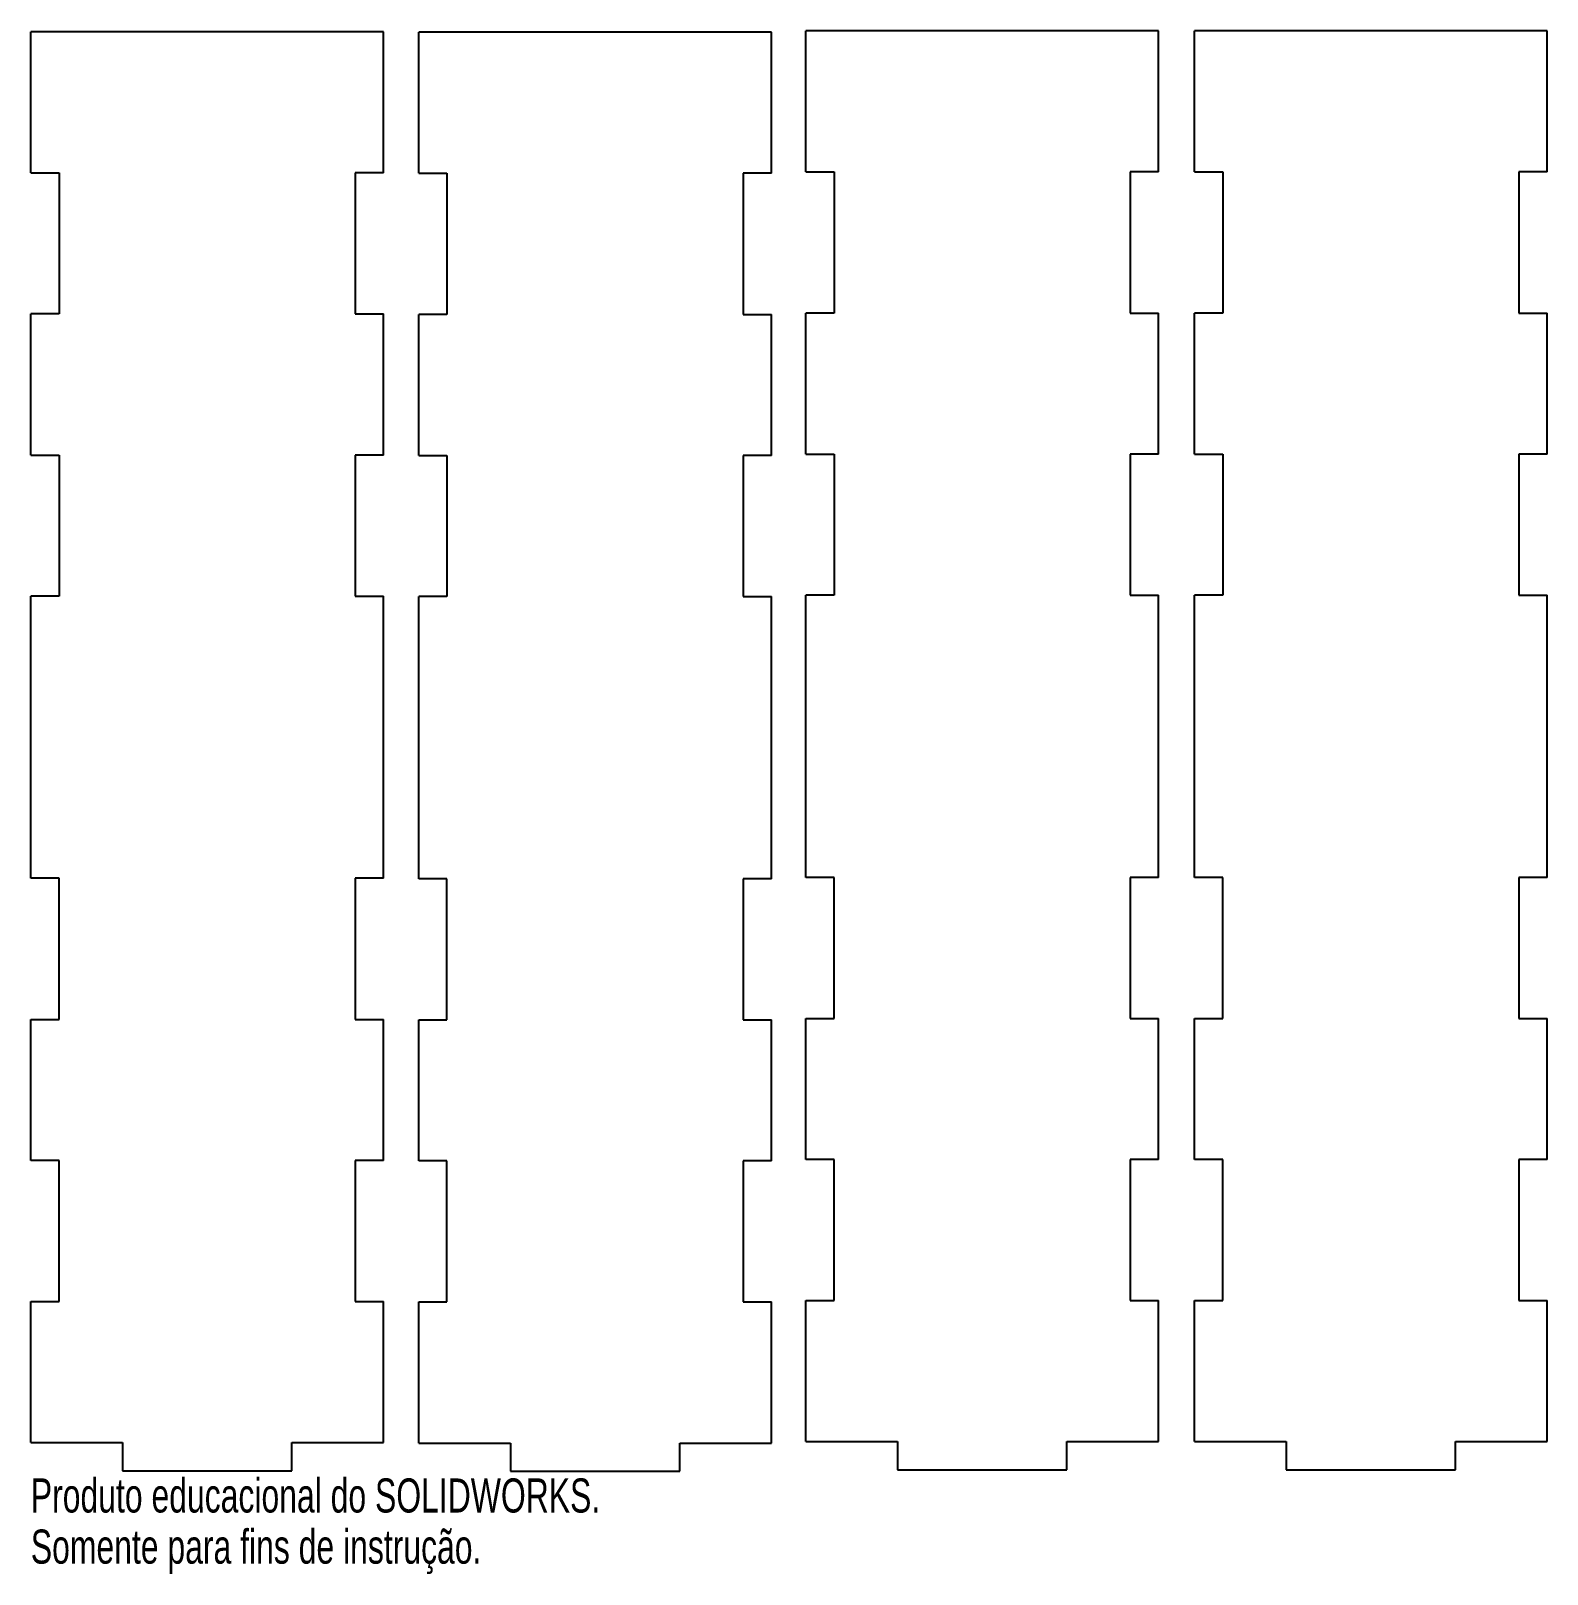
# Model space of a CAD drawing. Header units: millimetres. Extents: x -144 to 71, y -123 to 95.
import ezdxf

# ---------------------------------------------------------------- set-up
doc = ezdxf.new("R2010")
doc.units = ezdxf.units.MM
doc.styles.add('SLDTEXTSTYLE0', font='TXT', dxfattribs={"width": 0.7})

msp = doc.modelspace()

# ---------------------------------------------------------------- linework, layer by layer
at = {"color": 7, "linetype": 'Continuous', "lineweight": 25}
for p, q in [((-144.42, 75.36), (-144.42, 95.36)), ((-94.42, 95.36), (-144.42, 95.36)), ((-94.42, 75.36), (-94.42, 95.36)), ((-89.42, 75.31), (-89.42, 95.31)), ((-39.42, 95.31), (-89.42, 95.31)), ((-39.42, 75.31), (-39.42, 95.31)), ((-34.54, 75.5), (-34.54, 95.5)), ((15.46, 95.5), (-34.54, 95.5)), ((15.46, 75.5), (15.46, 95.5)), ((20.56, 75.5), (20.56, 95.5)), ((70.56, 95.5), (20.56, 95.5)), ((70.56, 75.5), (70.56, 95.5)), ((-144.42, 75.36), (-140.42, 75.36)), ((-140.42, 75.36), (-140.42, 55.36)), ((-94.42, 75.36), (-98.42, 75.36)), ((-98.42, 75.36), (-98.42, 55.36)), ((-89.42, 75.31), (-85.42, 75.31)), ((-85.42, 75.31), (-85.42, 55.31)), ((-39.42, 75.31), (-43.42, 75.31)), ((-43.42, 75.31), (-43.42, 55.31)), ((-34.54, 75.5), (-30.54, 75.5)), ((-30.54, 75.5), (-30.54, 55.5)), ((15.46, 75.5), (11.46, 75.5)), ((11.46, 75.5), (11.46, 55.5)), ((20.56, 75.5), (24.56, 75.5)), ((24.56, 75.5), (24.56, 55.5)), ((70.56, 75.5), (66.56, 75.5)), ((66.56, 75.5), (66.56, 55.5)), ((-144.42, 35.36), (-144.42, 55.36)), ((-140.42, 55.36), (-144.42, 55.36)), ((-98.42, 55.36), (-94.42, 55.36)), ((-94.42, 35.36), (-94.42, 55.36)), ((-89.42, 35.31), (-89.42, 55.31)), ((-85.42, 55.31), (-89.42, 55.31)), ((-43.42, 55.31), (-39.42, 55.31)), ((-39.42, 35.31), (-39.42, 55.31)), ((-34.54, 35.5), (-34.54, 55.5)), ((-30.54, 55.5), (-34.54, 55.5)), ((11.46, 55.5), (15.46, 55.5)), ((15.46, 35.5), (15.46, 55.5)), ((20.56, 35.5), (20.56, 55.5)), ((24.56, 55.5), (20.56, 55.5)), ((66.56, 55.5), (70.56, 55.5)), ((70.56, 35.5), (70.56, 55.5)), ((-144.42, 35.36), (-140.42, 35.36)), ((-140.42, 35.36), (-140.42, 15.36)), ((-94.42, 35.36), (-98.42, 35.36)), ((-98.42, 35.36), (-98.42, 15.36)), ((-89.42, 35.31), (-85.42, 35.31)), ((-85.42, 35.31), (-85.42, 15.31)), ((-39.42, 35.31), (-43.42, 35.31)), ((-43.42, 35.31), (-43.42, 15.31)), ((-34.54, 35.5), (-30.54, 35.5)), ((-30.54, 35.5), (-30.54, 15.5)), ((15.46, 35.5), (11.46, 35.5)), ((11.46, 35.5), (11.46, 15.5)), ((20.56, 35.5), (24.56, 35.5)), ((24.56, 35.5), (24.56, 15.5)), ((70.56, 35.5), (66.56, 35.5)), ((66.56, 35.5), (66.56, 15.5)), ((-144.42, -24.64), (-144.42, 15.36)), ((-140.42, 15.36), (-144.42, 15.36)), ((-98.42, 15.36), (-94.42, 15.36)), ((-94.42, -24.64), (-94.42, 15.36)), ((-34.54, -24.5), (-34.54, 15.5)), ((-30.54, 15.5), (-34.54, 15.5)), ((11.46, 15.5), (15.46, 15.5)), ((15.46, -24.5), (15.46, 15.5)), ((20.56, -24.5), (20.56, 15.5)), ((24.56, 15.5), (20.56, 15.5)), ((66.56, 15.5), (70.56, 15.5)), ((70.56, -24.5), (70.56, 15.5)), ((-89.42, -24.69), (-89.42, 15.31)), ((-85.42, 15.31), (-89.42, 15.31)), ((-43.42, 15.31), (-39.42, 15.31)), ((-39.42, -24.69), (-39.42, 15.31)), ((-140.42, -24.64), (-144.42, -24.64)), ((-140.42, -44.64), (-140.42, -24.64)), ((-94.42, -24.64), (-98.42, -24.64)), ((-98.42, -24.64), (-98.42, -44.64)), ((-85.42, -24.69), (-89.42, -24.69)), ((-85.42, -44.69), (-85.42, -24.69)), ((-39.42, -24.69), (-43.42, -24.69)), ((-43.42, -24.69), (-43.42, -44.69)), ((-30.54, -24.5), (-34.54, -24.5)), ((-30.54, -44.5), (-30.54, -24.5)), ((15.46, -24.5), (11.46, -24.5)), ((11.46, -24.5), (11.46, -44.5)), ((24.56, -24.5), (20.56, -24.5)), ((24.56, -44.5), (24.56, -24.5)), ((70.56, -24.5), (66.56, -24.5)), ((66.56, -24.5), (66.56, -44.5)), ((-144.42, -64.64), (-144.42, -44.64)), ((-144.42, -44.64), (-140.42, -44.64)), ((-98.42, -44.64), (-94.42, -44.64)), ((-94.42, -64.64), (-94.42, -44.64)), ((-89.42, -64.69), (-89.42, -44.69)), ((-89.42, -44.69), (-85.42, -44.69)), ((-43.42, -44.69), (-39.42, -44.69)), ((-39.42, -64.69), (-39.42, -44.69)), ((-34.54, -64.5), (-34.54, -44.5)), ((-34.54, -44.5), (-30.54, -44.5)), ((11.46, -44.5), (15.46, -44.5)), ((15.46, -64.5), (15.46, -44.5)), ((20.56, -64.5), (20.56, -44.5)), ((20.56, -44.5), (24.56, -44.5)), ((66.56, -44.5), (70.56, -44.5)), ((70.56, -64.5), (70.56, -44.5)), ((-140.42, -64.64), (-144.42, -64.64)), ((-140.42, -84.64), (-140.42, -64.64)), ((-94.42, -64.64), (-98.42, -64.64)), ((-98.42, -64.64), (-98.42, -84.64)), ((-85.42, -64.69), (-89.42, -64.69)), ((-85.42, -84.69), (-85.42, -64.69)), ((-39.42, -64.69), (-43.42, -64.69)), ((-43.42, -64.69), (-43.42, -84.69)), ((-30.54, -64.5), (-34.54, -64.5)), ((-30.54, -84.5), (-30.54, -64.5)), ((15.46, -64.5), (11.46, -64.5)), ((11.46, -64.5), (11.46, -84.5)), ((24.56, -64.5), (20.56, -64.5)), ((24.56, -84.5), (24.56, -64.5)), ((70.56, -64.5), (66.56, -64.5)), ((66.56, -64.5), (66.56, -84.5)), ((-144.42, -104.64), (-144.42, -84.64)), ((-144.42, -84.64), (-140.42, -84.64)), ((-98.42, -84.64), (-94.42, -84.64)), ((-94.42, -104.64), (-94.42, -84.64)), ((-89.42, -104.69), (-89.42, -84.69)), ((-89.42, -84.69), (-85.42, -84.69)), ((-43.42, -84.69), (-39.42, -84.69)), ((-39.42, -104.69), (-39.42, -84.69)), ((-34.54, -104.5), (-34.54, -84.5)), ((-34.54, -84.5), (-30.54, -84.5)), ((11.46, -84.5), (15.46, -84.5)), ((15.46, -104.5), (15.46, -84.5)), ((20.56, -104.5), (20.56, -84.5)), ((20.56, -84.5), (24.56, -84.5)), ((66.56, -84.5), (70.56, -84.5)), ((70.56, -104.5), (70.56, -84.5)), ((-144.42, -104.64), (-131.42, -104.64)), ((-131.42, -104.64), (-131.42, -108.64)), ((-107.42, -104.64), (-94.42, -104.64)), ((-107.42, -108.64), (-107.42, -104.64)), ((-89.42, -104.69), (-76.42, -104.69)), ((-76.42, -104.69), (-76.42, -108.69)), ((-52.42, -104.69), (-39.42, -104.69)), ((-52.42, -108.69), (-52.42, -104.69)), ((-34.54, -104.5), (-21.54, -104.5)), ((-21.54, -104.5), (-21.54, -108.5)), ((2.46, -104.5), (15.46, -104.5)), ((2.46, -108.5), (2.46, -104.5)), ((20.56, -104.5), (33.56, -104.5)), ((33.56, -104.5), (33.56, -108.5)), ((57.56, -108.5), (57.56, -104.5)), ((57.56, -104.5), (70.56, -104.5)), ((-131.42, -108.64), (-107.42, -108.64)), ((-76.42, -108.69), (-52.42, -108.69)), ((-21.54, -108.5), (2.46, -108.5)), ((33.56, -108.5), (57.56, -108.5))]:
    msp.add_line(p, q, dxfattribs=at)

# ---------------------------------------------------------------- texts
at = {"color": 7, "linetype": 'Continuous', "char_height": 4.8336, "attachment_point": 1, "style": 'SLDTEXTSTYLE0'}
for s, insert in [('Produto educacional do SOLIDWORKS.', (-144.42, -109.71)), ('Somente para fins de instrução.', (-144.42, -116.96))]:
    msp.add_mtext(s, dxfattribs=dict(at, insert=insert))

doc.saveas('drawing.dxf')
